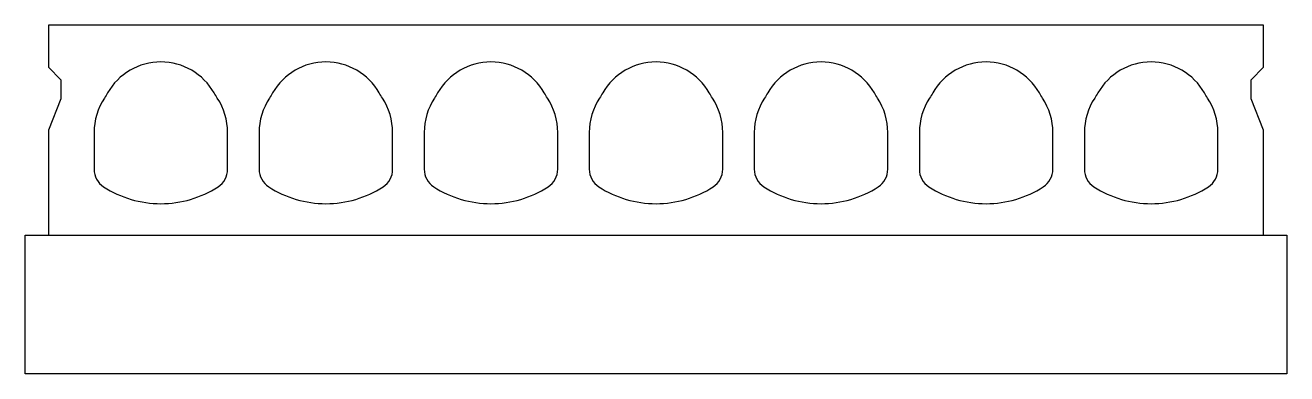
# Model space of a CAD drawing. Header units: millimetres. Extents: x 0 to 1200, y 0 to 332.
import ezdxf

# ---------------------------------------------------------------- set-up
doc = ezdxf.new("R2010")
doc.units = ezdxf.units.MM
doc.layers.add('insulation', color=2, linetype='Continuous')
doc.layers.add('reinforced concrete', color=7, linetype='Continuous')

msp = doc.modelspace()

# ---------------------------------------------------------------- linework, layer by layer
at = {"layer": 'insulation', "linetype": 'ByBlock'}
msp.add_lwpolyline([(1200, 0), (0, 0), (0, 132), (1200, 132)], close=True, dxfattribs=at)
at = {"layer": 'reinforced concrete'}
msp.add_lwpolyline([(22, 132), (1178, 132), (1178, 232), (1166, 262), (1166, 280), (1178, 292), (1178, 332), (22, 332), (22, 292), (34, 280), (34, 262), (22, 232)], close=True, dxfattribs=at)
for points in [[(183.4, 178.1, 0.25425), (192.5, 194.9), (192.5, 229.8, 0.145676), (182.7, 262.6, -0.015168), (179.7, 267.5, 0.269458), (129, 297, 0.269458), (78.3, 267.5, -0.015168), (75.3, 262.6, 0.145676), (65.5, 229.8), (65.5, 194.9, 0.25425), (74.6, 178.1, 0.144722), (129, 162, 0.144722)], [(340.4, 178.1, 0.25425), (349.5, 194.9), (349.5, 229.8, 0.145676), (339.7, 262.6, -0.015168), (336.7, 267.5, 0.269458), (286, 297, 0.269458), (235.3, 267.5, -0.015168), (232.3, 262.6, 0.145676), (222.5, 229.8), (222.5, 194.9, 0.25425), (231.6, 178.1, 0.144722), (286, 162, 0.144722)], [(497.4, 178.1, 0.25425), (506.5, 194.9), (506.5, 229.8, 0.145676), (496.7, 262.6, -0.015168), (493.7, 267.5, 0.269458), (443, 297, 0.269458), (392.3, 267.5, -0.015168), (389.3, 262.6, 0.145676), (379.5, 229.8), (379.5, 194.9, 0.25425), (388.6, 178.1, 0.144722), (443, 162, 0.144722)], [(654.4, 178.1, 0.25425), (663.5, 194.9), (663.5, 229.8, 0.145676), (653.7, 262.6, -0.015168), (650.7, 267.5, 0.269458), (600, 297, 0.269458), (549.3, 267.5, -0.015168), (546.3, 262.6, 0.145676), (536.5, 229.8), (536.5, 194.9, 0.25425), (545.6, 178.1, 0.144722), (600, 162, 0.144722)], [(820.5, 194.9), (820.5, 229.8, 0.145676), (810.7, 262.6, -0.015168), (807.7, 267.5, 0.269458), (757, 297, 0.269458), (706.3, 267.5, -0.015168), (703.3, 262.6, 0.145676), (693.5, 229.8), (693.5, 194.9, 0.25425), (702.6, 178.1, 0.144722), (757, 162, 0.144722), (811.4, 178.1, 0.25425)], [(977.5, 194.9), (977.5, 229.8, 0.145676), (967.7, 262.6, -0.015168), (964.7, 267.5, 0.269458), (914, 297, 0.269458), (863.3, 267.5, -0.015168), (860.3, 262.6, 0.145676), (850.5, 229.8), (850.5, 194.9, 0.25425), (859.6, 178.1, 0.144722), (914, 162, 0.144722), (968.4, 178.1, 0.25425)], [(1134.5, 194.9), (1134.5, 229.8, 0.145676), (1124.7, 262.6, -0.015168), (1121.7, 267.5, 0.269458), (1071, 297, 0.269458), (1020.3, 267.5, -0.015168), (1017.3, 262.6, 0.145676), (1007.5, 229.8), (1007.5, 194.9, 0.25425), (1016.6, 178.1, 0.144722), (1071, 162, 0.144722), (1125.4, 178.1, 0.25425)]]:
    msp.add_lwpolyline(points, format="xyb", close=True, dxfattribs=at)

doc.saveas('drawing.dxf')
